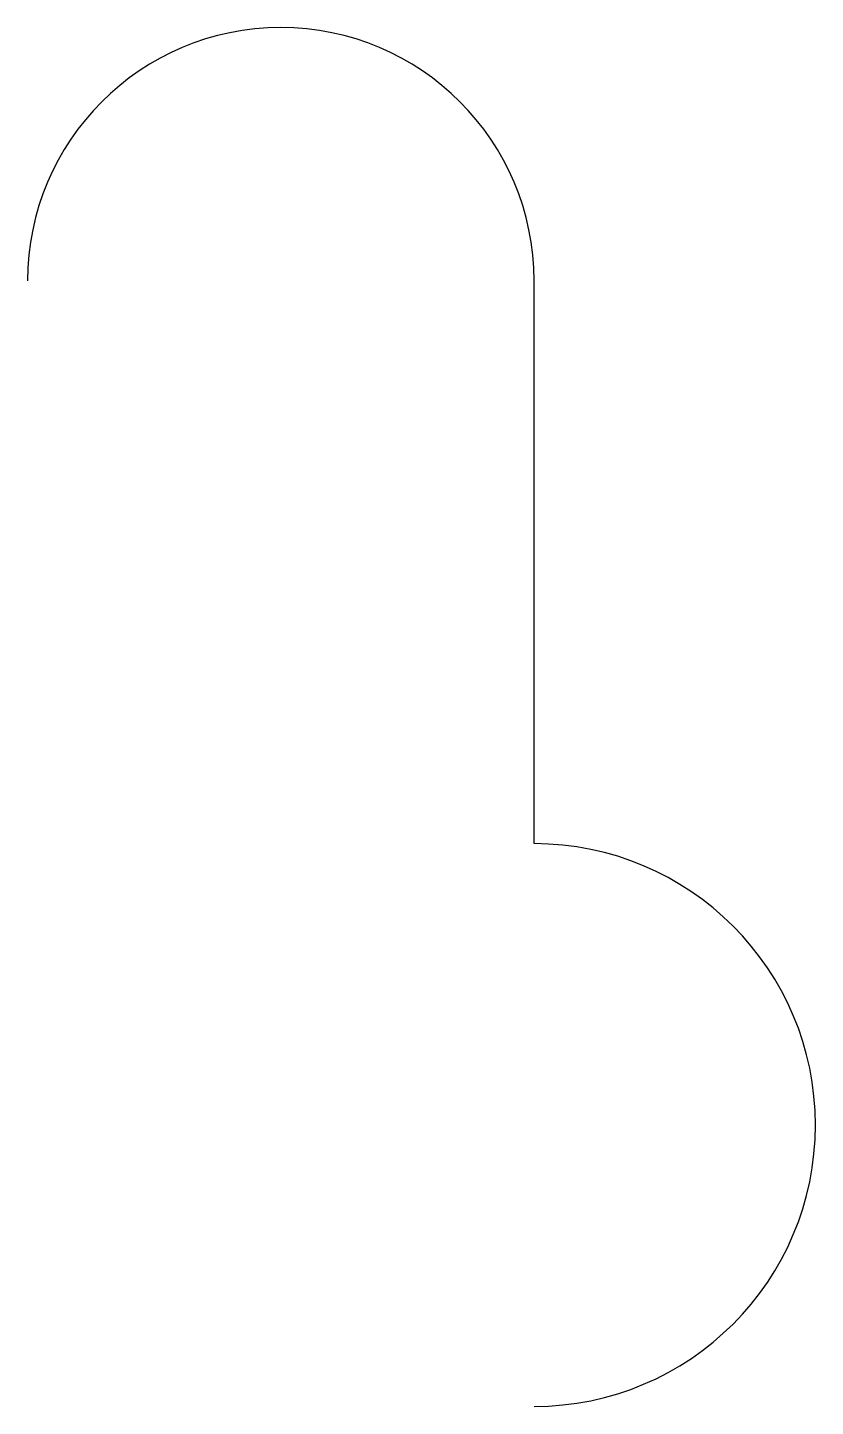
# Model space of a CAD drawing. Header units: millimetres. Extents: x 140 to 280, y 3 to 248.
import ezdxf

# ---------------------------------------------------------------- set-up
doc = ezdxf.new("R2010")
doc.units = ezdxf.units.MM

msp = doc.modelspace()

# ---------------------------------------------------------------- linework, layer by layer
msp.add_lwpolyline([(230.43, 2.53, 1), (230.43, 102.53), (230.43, 202.53, 1), (140.43, 202.53, -0.123106)], format="xyb")

doc.saveas('drawing.dxf')
